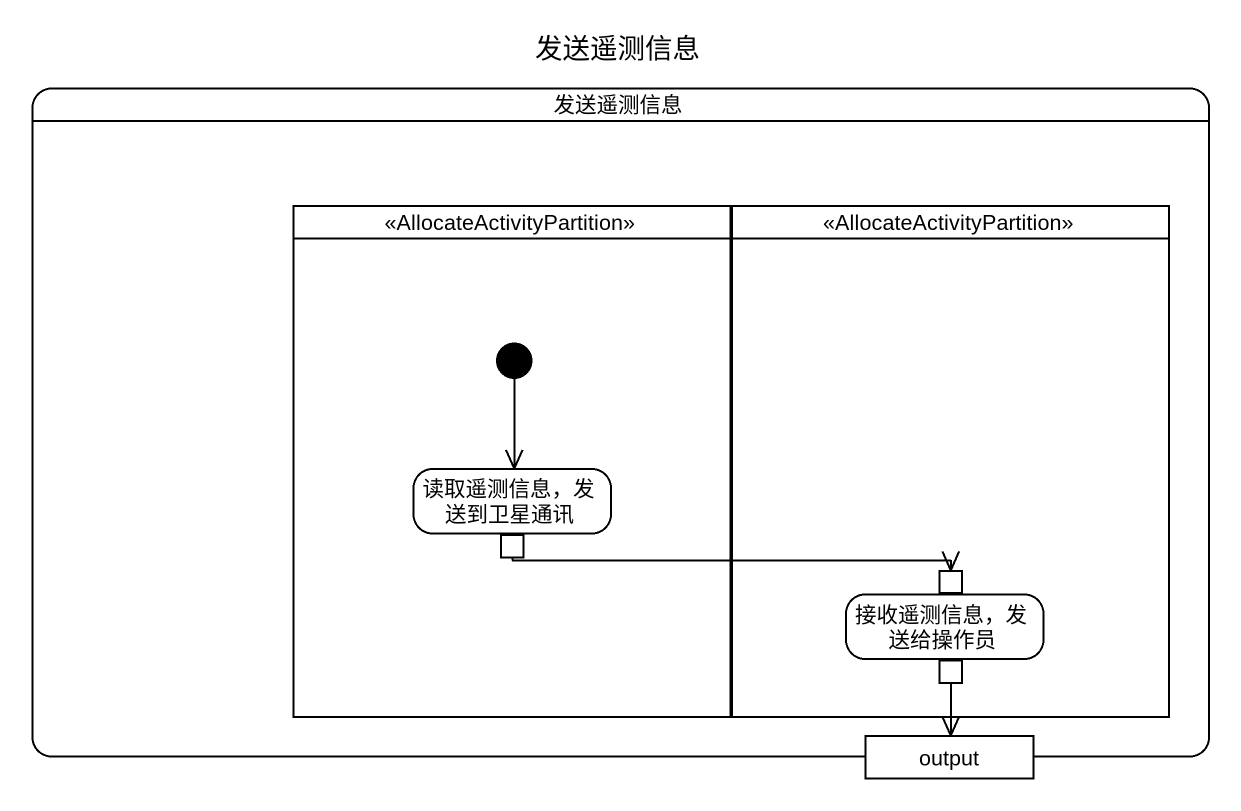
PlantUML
@startuml
title 发送遥测信息
hide empty description
state 发送遥测信息 {
  state " " as lane1 <<AllocateActivityPartition>> {
    state "读取遥测信息，发送到卫星通讯" as 读取遥测信息_发送到卫星通讯 {
      state pin1 <<outputPin>>
    }
    [*] --> 读取遥测信息_发送到卫星通讯
  }
  state " " as lane2 <<AllocateActivityPartition>> {
    state "接收遥测信息，发送给操作员" as 接收遥测信息_发送给操作员 {
      state pin2 <<inputPin>>
      state pin3 <<outputPin>>
    }
  }
  state output <<object>>
}
pin1 -right-> pin2
pin3 --> output
@enduml
